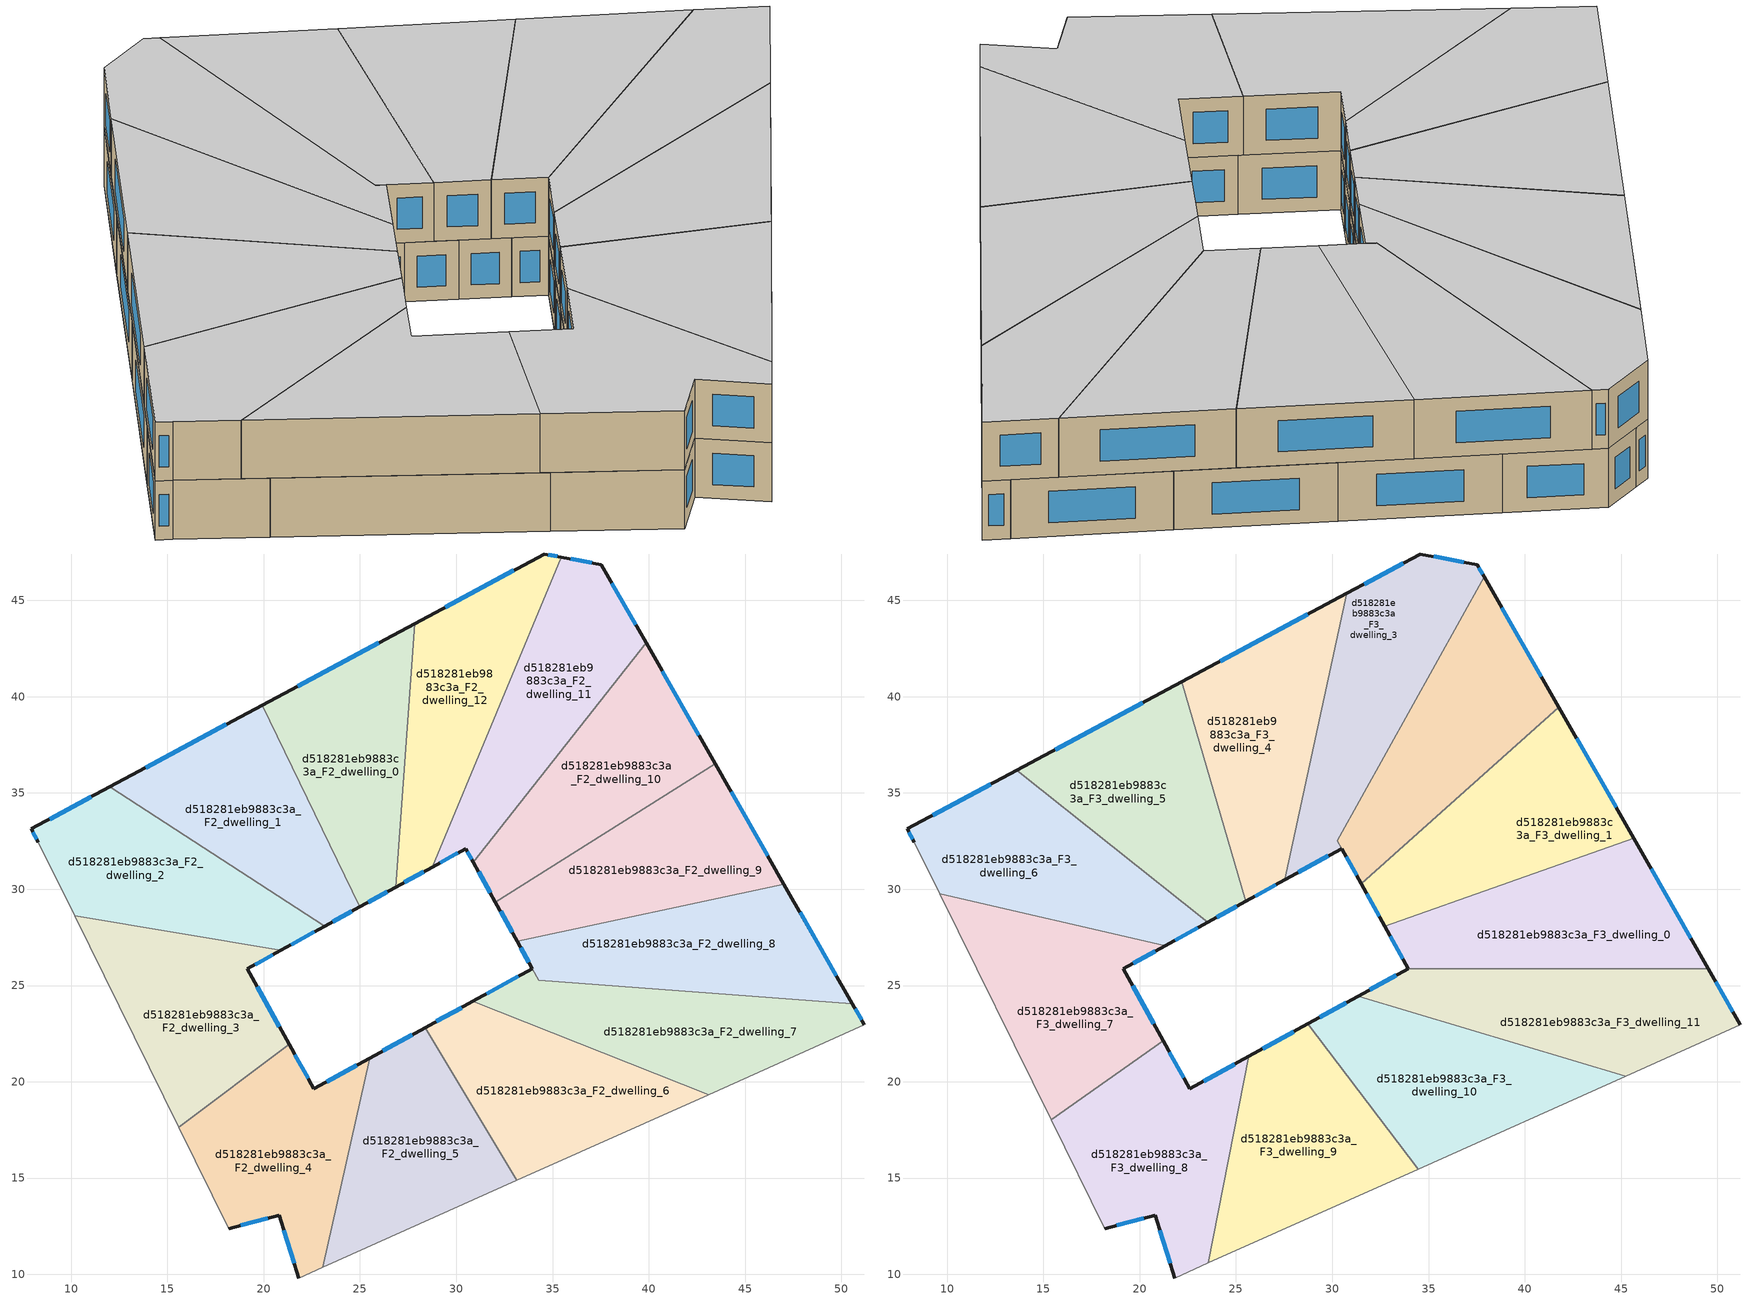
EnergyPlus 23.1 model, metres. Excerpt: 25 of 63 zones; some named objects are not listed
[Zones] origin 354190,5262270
d518281eb9883c3a_F2_dwelling_0
 floor to d518281eb9883c3a_F1_dwelling_0 (EU_floor_Construction): 27.83,43.8 26.85,30.11 24.99,29.08 19.92,39.56 z6
 wall outside (EU_wall_Construction): 24.99,29.08 26.85,30.11 / 27.83,43.8 19.92,39.56 z6:9
 wall to d518281eb9883c3a_F2_dwelling_1 (EU_wall_Construction): 19.92,39.56 24.99,29.08 z6:9
 wall to d518281eb9883c3a_F2_dwelling_12 (EU_wall_Construction): 26.85,30.11 27.83,43.8 z6:9
 window (EU_Window_Construction): 25.43,29.33 26.42,29.87 / 25.98,42.8 21.78,40.55 z6.7:8.3
d518281eb9883c3a_F2_dwelling_1
 floor to d518281eb9883c3a_F1_dwelling_1 (EU_floor_Construction): 19.92,39.56 24.99,29.08 23.16,28.08 12.02,35.32 z6
 wall outside (EU_wall_Construction): 23.16,28.08 24.99,29.08 / 19.92,39.56 12.02,35.32 z6:9
 wall to d518281eb9883c3a_F2_dwelling_2 (EU_wall_Construction): 12.02,35.32 23.16,28.08 z6:9
 window (EU_Window_Construction): 23.59,28.31 24.56,28.85 / 18.06,38.56 13.87,36.32 z6.7:8.3
d518281eb9883c3a_F2_dwelling_10
 floor to d518281eb9883c3a_F1_dwelling_10 (EU_floor_Construction): 39.86,42.79 43.44,36.53 32.03,29.33 30.89,31.39 z6
 wall outside (EU_wall_Construction): 30.89,31.39 32.03,29.33 / 43.44,36.53 39.86,42.79 z6:9
 wall to d518281eb9883c3a_F2_dwelling_11 (EU_wall_Construction): 39.86,42.79 30.89,31.39 z6:9
 wall to d518281eb9883c3a_F2_dwelling_9 (EU_wall_Construction): 32.03,29.33 43.44,36.53 z6:9
 window (EU_Window_Construction): 31.16,30.91 31.76,29.81 / 42.6,38 40.7,41.32 z6.7:8.3
d518281eb9883c3a_F2_dwelling_11
 floor to d518281eb9883c3a_F1_dwelling_11 (EU_floor_Construction): 37.53,46.86 39.86,42.79 30.89,31.39 30.49,32.11 28.75,31.16 35.46,47.25 z6
 wall outside (EU_wall_Construction): 28.75,31.16 30.49,32.11 30.89,31.39 / 39.86,42.79 37.53,46.86 35.46,47.25 z6:9
 wall to d518281eb9883c3a_F2_dwelling_12 (EU_wall_Construction): 35.46,47.25 28.75,31.16 z6:9
 window (EU_Window_Construction): 30.58,31.94 30.79,31.56 / 29.16,31.38 30.08,31.89 / 37.05,46.95 35.94,47.16 / 39.31,43.75 38.08,45.9 z6.7:8.3
d518281eb9883c3a_F2_dwelling_12
 floor to d518281eb9883c3a_F1_dwelling_12 (EU_floor_Construction): 35.46,47.25 28.75,31.16 26.85,30.11 27.83,43.8 34.58,47.41 z6
 wall outside (EU_wall_Construction): 26.85,30.11 28.75,31.16 / 35.46,47.25 34.58,47.41 27.83,43.8 z6:9
 window (EU_Window_Construction): 27.3,30.36 28.31,30.91 / 32.99,46.56 29.42,44.65 / 35.25,47.29 34.78,47.37 z6.7:8.3
d518281eb9883c3a_F2_dwelling_2
 floor to d518281eb9883c3a_F1_dwelling_2 (EU_floor_Construction): 23.16,28.08 20.89,26.82 10.17,28.62 8.29,32.44 7.92,33.13 12.02,35.32 z6
 wall outside (EU_wall_Construction): 12.02,35.32 7.92,33.13 8.29,32.44 / 20.89,26.82 23.16,28.08 z6:9
 wall to d518281eb9883c3a_F2_dwelling_3 (EU_wall_Construction): 10.17,28.62 20.89,26.82 z6:9
 wall adiabatic (EU_wall_Construction): 8.29,32.44 10.17,28.62 z6:9
 window (EU_Window_Construction): 11.05,34.81 8.88,33.65 / 21.42,27.12 22.63,27.78 / 8.01,32.97 8.2,32.6 z6.7:8.3
d518281eb9883c3a_F2_dwelling_3
 floor to d518281eb9883c3a_F1_dwelling_3 (EU_floor_Construction): 20.89,26.82 19.15,25.87 21.32,21.95 15.6,17.64 10.17,28.62 z6
 wall outside (EU_wall_Construction): 21.32,21.95 19.15,25.87 20.89,26.82 z6:9
 wall to d518281eb9883c3a_F2_dwelling_4 (EU_wall_Construction): 15.6,17.64 21.32,21.95 z6:9
 wall adiabatic (EU_wall_Construction): 10.17,28.62 15.6,17.64 z6:9
 window (EU_Window_Construction): 19.56,26.09 20.48,26.6 / 20.81,22.87 19.66,24.95 z6.7:8.3
d518281eb9883c3a_F2_dwelling_4
 floor to d518281eb9883c3a_F1_dwelling_4 (EU_floor_Construction): 25.51,21.23 23.08,10.37 21.82,9.81 20.81,13.06 18.2,12.38 15.6,17.64 21.32,21.95 22.6,19.63 z6
 wall outside (EU_wall_Construction): 18.2,12.38 20.81,13.06 21.82,9.81 / 25.51,21.23 22.6,19.63 21.32,21.95 z6:9
 wall adiabatic (EU_wall_Construction): 15.6,17.64 18.2,12.38 / 21.82,9.81 23.08,10.37 z6:9
 wall to d518281eb9883c3a_F2_dwelling_5 (EU_wall_Construction): 23.08,10.37 25.51,21.23 z6:9
 window (EU_Window_Construction): 18.81,12.54 20.2,12.9 / 22.3,20.18 21.62,21.4 / 24.83,20.86 23.29,20.01 / 21.05,12.3 21.59,10.57 z6.7:8.3
d518281eb9883c3a_F2_dwelling_5
 floor to d518281eb9883c3a_F1_dwelling_5 (EU_floor_Construction): 28.39,22.81 33.15,14.88 23.08,10.37 25.51,21.23 z6
 wall outside (EU_wall_Construction): 28.39,22.81 25.51,21.23 z6:9
 wall to d518281eb9883c3a_F2_dwelling_6 (EU_wall_Construction): 33.15,14.88 28.39,22.81 z6:9
 wall adiabatic (EU_wall_Construction): 23.08,10.37 33.15,14.88 z6:9
 window (EU_Window_Construction): 27.71,22.44 26.19,21.6 z6.7:8.3
d518281eb9883c3a_F2_dwelling_6
 floor to d518281eb9883c3a_F1_dwelling_6 (EU_floor_Construction): 43.11,19.34 33.15,14.88 28.39,22.81 30.85,24.17 z6
 wall outside (EU_wall_Construction): 30.85,24.17 28.39,22.81 z6:9
 wall to d518281eb9883c3a_F2_dwelling_7 (EU_wall_Construction): 43.11,19.34 30.85,24.17 z6:9
 wall adiabatic (EU_wall_Construction): 33.15,14.88 43.11,19.34 z6:9
 window (EU_Window_Construction): 30.28,23.85 28.97,23.13 z6.7:8.3
d518281eb9883c3a_F2_dwelling_7
 floor to d518281eb9883c3a_F1_dwelling_7 (EU_floor_Construction): 50.58,24.04 51.2,22.96 43.11,19.34 30.85,24.17 33.95,25.88 34.28,25.28 z6
 wall outside (EU_wall_Construction): 33.95,25.88 30.85,24.17 / 51.2,22.96 50.58,24.04 z6:9
 wall to d518281eb9883c3a_F2_dwelling_8 (EU_wall_Construction): 34.28,25.28 33.95,25.88 / 50.58,24.04 34.29,25.28 z6:9
 wall adiabatic (EU_wall_Construction): 43.11,19.34 51.2,22.96 z6:9
 window (EU_Window_Construction): 33.22,25.48 31.58,24.57 / 51.05,23.21 50.72,23.79 z6.7:8.3
d518281eb9883c3a_F2_dwelling_8
 floor to d518281eb9883c3a_F1_dwelling_8 (EU_floor_Construction): 47.02,30.26 50.58,24.04 34.28,25.28 33.16,27.29 z6
 wall outside (EU_wall_Construction): 33.16,27.29 33.95,25.88 / 50.58,24.04 47.02,30.26 z6:9
 wall to d518281eb9883c3a_F2_dwelling_9 (EU_wall_Construction): 47.02,30.26 33.16,27.29 z6:9
 window (EU_Window_Construction): 33.35,26.96 33.76,26.21 / 49.74,25.5 47.85,28.8 z6.7:8.3
d518281eb9883c3a_F2_dwelling_9
 floor to d518281eb9883c3a_F1_dwelling_9 (EU_floor_Construction): 43.44,36.53 47.02,30.26 33.16,27.29 32.03,29.33 z6
 wall outside (EU_wall_Construction): 32.03,29.33 33.16,27.29 / 47.02,30.26 43.44,36.53 z6:9
 window (EU_Window_Construction): 32.3,28.85 32.9,27.77 / 46.18,31.73 44.28,35.06 z6.7:8.3
d518281eb9883c3a_F3_dwelling_0
 floor outside (EU_floor_Construction): 32.81,27.93 33.95,25.87 33.94,25.87 z9
 floor to d518281eb9883c3a_F2_dwelling_8 (EU_floor_Construction): 47.02,30.26 49.53,25.87 33.95,25.87 33.16,27.29 z9
 floor to d518281eb9883c3a_F2_dwelling_9 (EU_floor_Construction): 45.65,32.65 47.02,30.26 33.16,27.29 32.81,27.93 32.73,28.07 z9
 wall outside (EU_wall_Construction): 32.73,28.07 33.95,25.88 / 49.53,25.87 45.65,32.65 z9:12
 wall to d518281eb9883c3a_F3_dwelling_1 (EU_wall_Construction): 45.65,32.65 32.73,28.07 z9:12
 wall to d518281eb9883c3a_F3_dwelling_11 (EU_wall_Construction): 33.94,25.87 49.53,25.87 z9:12
 window (EU_Window_Construction): 33.02,27.55 33.66,26.39 / 48.62,27.46 46.56,31.06 z9.7:11.3
 ceiling to d518281eb9883c3a_F4_dwelling_0 (EU_floor_Construction): 49.53,25.87 45.65,32.65 32.73,28.07 33.95,25.88 z12
d518281eb9883c3a_F3_dwelling_1
 floor to d518281eb9883c3a_F2_dwelling_9 (EU_floor_Construction): 43.44,36.53 45.65,32.65 32.73,28.07 32.03,29.33 z9
 floor to d518281eb9883c3a_F2_dwelling_10 (EU_floor_Construction): 41.77,39.44 43.44,36.53 32.03,29.33 31.5,30.29 z9
 wall outside (EU_wall_Construction): 31.5,30.29 32.73,28.07 / 45.65,32.65 41.77,39.44 z9:12
 wall to d518281eb9883c3a_F3_dwelling_2 (EU_wall_Construction): 41.77,39.44 31.5,30.29 z9:12
 window (EU_Window_Construction): 31.79,29.76 32.44,28.59 / 44.74,34.25 42.68,37.85 z9.7:11.3
 ceiling to d518281eb9883c3a_F4_dwelling_1 (EU_floor_Construction): 45.65,32.65 41.77,39.44 31.5,30.29 32.73,28.07 z12
d518281eb9883c3a_F3_dwelling_10
 floor to d518281eb9883c3a_F2_dwelling_6 (EU_floor_Construction): 43.11,19.34 34.47,15.47 28.73,23 30.86,24.17 z9
 floor to d518281eb9883c3a_F2_dwelling_7 (EU_floor_Construction): 45.24,20.29 43.11,19.34 30.86,24.17 31.34,24.44 z9
 wall outside (EU_wall_Construction): 31.34,24.44 28.73,23 z9:12
 wall to d518281eb9883c3a_F3_dwelling_11 (EU_wall_Construction): 45.24,20.29 31.34,24.44 z9:12
 wall adiabatic (EU_wall_Construction): 34.47,15.47 45.24,20.29 z9:12
 wall to d518281eb9883c3a_F3_dwelling_9 (EU_wall_Construction): 28.73,23 34.47,15.47 z9:12
 window (EU_Window_Construction): 30.73,24.1 29.34,23.34 z9.7:11.3
 ceiling to d518281eb9883c3a_F4_dwelling_10 (EU_floor_Construction): 45.24,20.29 31.34,24.44 28.73,23 34.47,15.47 z12
d518281eb9883c3a_F3_dwelling_11
 floor to d518281eb9883c3a_F2_dwelling_7 (EU_floor_Construction): 50.57,24.04 51.2,22.96 45.24,20.29 31.34,24.44 33.94,25.87 34.28,25.28 z9
 floor to d518281eb9883c3a_F2_dwelling_8 (EU_floor_Construction): 49.53,25.87 50.57,24.04 34.28,25.28 33.95,25.87 z9
 wall outside (EU_wall_Construction): 33.94,25.87 31.34,24.44 / 51.2,22.96 49.53,25.87 z9:12
 wall adiabatic (EU_wall_Construction): 45.24,20.29 51.2,22.96 z9:12
 window (EU_Window_Construction): 33.33,25.54 31.95,24.78 / 50.8,23.64 49.92,25.19 z9.7:11.3
 ceiling to d518281eb9883c3a_F4_dwelling_11 (EU_floor_Construction): 51.2,22.96 49.53,25.87 33.94,25.87 31.34,24.44 45.24,20.29 z12
d518281eb9883c3a_F3_dwelling_2
 floor to d518281eb9883c3a_F2_dwelling_10 (EU_floor_Construction): 39.86,42.79 41.77,39.44 31.5,30.29 30.89,31.39 z9
 floor to d518281eb9883c3a_F2_dwelling_11 (EU_floor_Construction): 37.9,46.22 39.86,42.79 30.89,31.39 30.49,32.11 30.26,32.52 z9
 wall outside (EU_wall_Construction): 41.77,39.44 37.9,46.22 / 30.49,32.11 31.5,30.29 z9:12
 wall to d518281eb9883c3a_F3_dwelling_3 (EU_wall_Construction): 37.9,46.22 30.26,32.52 30.49,32.11 z9:12
 window (EU_Window_Construction): 40.86,41.03 38.81,44.63 / 30.73,31.68 31.26,30.71 z9.7:11.3
 ceiling to d518281eb9883c3a_F4_dwelling_2 (EU_floor_Construction): 41.77,39.44 37.9,46.22 30.26,32.52 31.5,30.29 z12
d518281eb9883c3a_F3_dwelling_3
 floor to d518281eb9883c3a_F2_dwelling_11 (EU_floor_Construction): 37.53,46.86 37.9,46.22 30.26,32.52 30.49,32.11 28.75,31.16 35.46,47.25 z9
 floor to d518281eb9883c3a_F2_dwelling_12 (EU_floor_Construction): 35.46,47.25 28.75,31.16 27.54,30.49 30.75,45.36 34.58,47.41 z9
 wall outside (EU_wall_Construction): 37.9,46.22 37.53,46.86 34.58,47.41 30.75,45.36 / 27.54,30.49 30.49,32.11 z9:12
 wall to d518281eb9883c3a_F3_dwelling_4 (EU_wall_Construction): 30.75,45.36 27.54,30.49 z9:12
 window (EU_Window_Construction): 33.68,46.93 31.65,45.84 / 36.84,46.99 35.27,47.28 / 37.81,46.37 37.62,46.71 / 28.24,30.87 29.8,31.73 z9.7:11.3
 ceiling to d518281eb9883c3a_F4_dwelling_3 (EU_floor_Construction): 30.49,32.11 30.26,32.52 37.9,46.22 37.53,46.86 34.58,47.41 30.75,45.36 27.54,30.49 z12
d518281eb9883c3a_F3_dwelling_4
 floor to d518281eb9883c3a_F2_dwelling_0 (EU_floor_Construction): 27.83,43.8 26.85,30.11 25.52,29.38 22.18,40.77 z9
 floor to d518281eb9883c3a_F2_dwelling_12 (EU_floor_Construction): 30.75,45.36 27.54,30.49 26.85,30.11 27.83,43.8 z9
 wall outside (EU_wall_Construction): 25.52,29.38 27.54,30.49 / 30.75,45.36 22.18,40.77 z9:12
 wall to d518281eb9883c3a_F3_dwelling_5 (EU_wall_Construction): 22.18,40.77 25.52,29.38 z9:12
 window (EU_Window_Construction): 26,29.64 27.07,30.23 / 28.74,44.28 24.19,41.85 z9.7:11.3
 ceiling to d518281eb9883c3a_F4_dwelling_4 (EU_floor_Construction): 27.54,30.49 30.75,45.36 22.18,40.77 25.52,29.38 z12
d518281eb9883c3a_F3_dwelling_5
 floor to d518281eb9883c3a_F2_dwelling_1 (EU_floor_Construction): 19.92,39.56 24.99,29.09 23.53,28.28 13.61,36.18 z9
 floor to d518281eb9883c3a_F2_dwelling_0 (EU_floor_Construction): 22.18,40.77 25.52,29.38 24.99,29.09 19.92,39.56 z9
 wall outside (EU_wall_Construction): 23.53,28.28 25.52,29.38 / 22.18,40.77 13.61,36.18 z9:12
 wall to d518281eb9883c3a_F3_dwelling_6 (EU_wall_Construction): 13.61,36.18 23.53,28.28 z9:12
 window (EU_Window_Construction): 24,28.54 25.05,29.12 / 20.16,39.69 15.62,37.26 z9.7:11.3
 ceiling to d518281eb9883c3a_F4_dwelling_5 (EU_floor_Construction): 25.52,29.38 22.18,40.77 13.61,36.18 23.53,28.28 z12
d518281eb9883c3a_F3_dwelling_6
 floor to d518281eb9883c3a_F2_dwelling_2 (EU_floor_Construction): 23.16,28.08 21.33,27.07 9.61,29.76 8.29,32.44 7.92,33.13 12.02,35.32 z9
 floor to d518281eb9883c3a_F2_dwelling_1 (EU_floor_Construction): 23.53,28.28 23.16,28.08 12.02,35.32 13.61,36.18 z9
 wall outside (EU_wall_Construction): 13.61,36.18 7.92,33.13 8.29,32.44 / 21.33,27.07 23.53,28.28 z9:12
 wall adiabatic (EU_wall_Construction): 8.29,32.44 9.61,29.76 z9:12
 wall to d518281eb9883c3a_F3_dwelling_7 (EU_wall_Construction): 9.61,29.76 21.33,27.07 z9:12
 window (EU_Window_Construction): 12.27,35.46 9.26,33.85 / 21.85,27.35 23.01,27.99 / 8.01,32.97 8.2,32.6 z9.7:11.3
 ceiling to d518281eb9883c3a_F4_dwelling_6 (EU_floor_Construction): 23.53,28.28 13.61,36.18 7.92,33.13 8.29,32.44 9.61,29.76 21.33,27.07 z12
d518281eb9883c3a_F3_dwelling_7
 floor to d518281eb9883c3a_F2_dwelling_3 (EU_floor_Construction): 20.88,26.82 19.15,25.87 21.22,22.12 15.4,18.03 10.17,28.62 z9
 floor to d518281eb9883c3a_F2_dwelling_2 (EU_floor_Construction): 21.33,27.07 20.88,26.82 10.17,28.62 9.61,29.76 z9
 wall outside (EU_wall_Construction): 21.22,22.12 19.15,25.87 21.33,27.07 z9:12
 wall to d518281eb9883c3a_F3_dwelling_8 (EU_wall_Construction): 15.4,18.03 21.22,22.12 z9:12
 wall adiabatic (EU_wall_Construction): 9.61,29.76 15.4,18.03 z9:12
 window (EU_Window_Construction): 19.66,26.15 20.82,26.79 / 20.74,23 19.64,24.99 z9.7:11.3
 ceiling to d518281eb9883c3a_F4_dwelling_7 (EU_floor_Construction): 21.22,22.12 19.15,25.87 21.33,27.07 9.61,29.76 15.4,18.03 z12
d518281eb9883c3a_F3_dwelling_8
 floor to d518281eb9883c3a_F2_dwelling_4 (EU_floor_Construction): 25.51,21.23 23.08,10.37 21.82,9.81 20.81,13.06 18.2,12.38 15.6,17.64 21.32,21.94 22.6,19.63 z9
 floor to d518281eb9883c3a_F2_dwelling_3 (EU_floor_Construction): 21.22,22.12 21.32,21.94 15.6,17.64 15.4,18.03 z9
 floor to d518281eb9883c3a_F2_dwelling_5 (EU_floor_Construction): 25.66,21.31 23.57,10.59 23.08,10.37 25.51,21.23 z9
 wall outside (EU_wall_Construction): 18.2,12.38 20.81,13.06 21.82,9.81 / 25.66,21.31 22.6,19.63 21.22,22.12 z9:12
 wall adiabatic (EU_wall_Construction): 15.4,18.03 18.2,12.38 / 21.82,9.81 23.57,10.59 z9:12
 wall to d518281eb9883c3a_F3_dwelling_9 (EU_wall_Construction): 23.57,10.59 25.66,21.31 z9:12
 window (EU_Window_Construction): 18.81,12.54 20.2,12.9 / 22.28,20.22 21.55,21.54 / 24.94,20.92 23.32,20.03 / 21.05,12.3 21.59,10.57 z9.7:11.3
 ceiling to d518281eb9883c3a_F4_dwelling_8 (EU_floor_Construction): 23.57,10.59 25.66,21.31 22.6,19.63 21.22,22.12 15.4,18.03 18.2,12.38 20.81,13.06 21.82,9.81 z12
d518281eb9883c3a_F3_dwelling_9
 floor to d518281eb9883c3a_F2_dwelling_5 (EU_floor_Construction): 28.39,22.81 33.15,14.88 23.57,10.59 25.66,21.31 z9
 floor to d518281eb9883c3a_F2_dwelling_6 (EU_floor_Construction): 28.73,23 34.47,15.47 33.15,14.88 28.39,22.81 z9
 wall outside (EU_wall_Construction): 28.73,23 25.66,21.31 z9:12
 wall adiabatic (EU_wall_Construction): 23.57,10.59 34.47,15.47 z9:12
 window (EU_Window_Construction): 28.01,22.61 26.38,21.71 z9.7:11.3
 ceiling to d518281eb9883c3a_F4_dwelling_9 (EU_floor_Construction): 34.47,15.47 28.73,23 25.66,21.31 23.57,10.59 z12
[Building]
EU S2 Campaign: North Axis=0; Terrain=City; Solar Distribution=FullExterior
[Site:Location]
Budapest.Ferenc.Liszt.Intl.AP: Latitude=47.437; Longitude=19.256; Time Zone=1; Elevation=185
[SizingPeriod:WeatherFileDays]
AnnualSizingPeriod: Begin Month=1; Begin Day of Month=1; End Month=12; End Day of Month=31; Day of Week for Start Day=Monday; Use Weather File Daylight Saving Period=No; Use Weather File Rain and Snow Indicators=No
[MATERIAL]
EU_InternalMass_Material: Roughness=MediumRough; Thickness=0.1; Conductivity=1; Density=1800; Specific Heat=900; Thermal Absorptance=0.9; Solar Absorptance=0.7; Visible Absorptance=0.7
[MATERIAL:NOMASS] Roughness=MediumRough; Thermal Absorptance=0.9; Solar Absorptance=0.7; Visible Absorptance=0.7
Name | Thermal Resistance
EU_wall_NoMass | 0.832559
EU_floor_NoMass | 0.872794
[WINDOWMATERIAL:SIMPLEGLAZINGSYSTEM]
EU_Window_SimpleGlazing: UFactor=2.79869; Solar Heat Gain Coefficient=0.75; Visible Transmittance=0.75
[CONSTRUCTION]
EU_wall_Construction: EU_wall_NoMass
EU_floor_Construction: EU_floor_NoMass
EU_Window_Construction: EU_Window_SimpleGlazing
EU_InternalMass_Construction: EU_InternalMass_Material
[ZONE] Type=1; Multiplier=1; Ceiling Height=autocalculate; Floor Area=autocalculate; Part of Total Floor Area=Yes
Name | Volume
d518281eb9883c3a_F2_dwelling_0 | 193.217
d518281eb9883c3a_F3_dwelling_0 | 209.354
d518281eb9883c3a_F2_dwelling_1 | 193.21
d518281eb9883c3a_F3_dwelling_1 | 209.305
d518281eb9883c3a_F2_dwelling_10 | 193.197
d518281eb9883c3a_F3_dwelling_10 | 209.313
d518281eb9883c3a_F2_dwelling_11 | 193.208
d518281eb9883c3a_F3_dwelling_11 | 209.3
d518281eb9883c3a_F2_dwelling_12 | 193.215
d518281eb9883c3a_F2_dwelling_2; d518281eb9883c3a_F2_dwelling_6 | 193.233
d518281eb9883c3a_F3_dwelling_2 | 208.796
d518281eb9883c3a_F2_dwelling_3 | 193.19
d518281eb9883c3a_F3_dwelling_3 | 209.819
d518281eb9883c3a_F2_dwelling_4 | 193.214
d518281eb9883c3a_F3_dwelling_4 | 209.318
d518281eb9883c3a_F2_dwelling_5 | 193.209
d518281eb9883c3a_F3_dwelling_5 | 209.312
d518281eb9883c3a_F3_dwelling_6 | 209.297
d518281eb9883c3a_F2_dwelling_7 | 194.257
d518281eb9883c3a_F3_dwelling_7 | 209.288
d518281eb9883c3a_F2_dwelling_8 | 192.153
d518281eb9883c3a_F3_dwelling_8 | 209.321
d518281eb9883c3a_F2_dwelling_9 | 193.229
d518281eb9883c3a_F3_dwelling_9 | 209.319
[INTERNALMASS] Construction=EU_InternalMass_Construction
Name | Zone or ZoneList | Surface Area
d518281eb9883c3a_F2_dwelling_0_EU_InternalMass | d518281eb9883c3a_F2_dwelling_0 | 64.4055
d518281eb9883c3a_F2_dwelling_1_EU_InternalMass | d518281eb9883c3a_F2_dwelling_1 | 64.4034
d518281eb9883c3a_F2_dwelling_2_EU_InternalMass | d518281eb9883c3a_F2_dwelling_2 | 64.4112
d518281eb9883c3a_F2_dwelling_3_EU_InternalMass | d518281eb9883c3a_F2_dwelling_3 | 64.3967
d518281eb9883c3a_F2_dwelling_4_EU_InternalMass | d518281eb9883c3a_F2_dwelling_4 | 64.4049
d518281eb9883c3a_F2_dwelling_5_EU_InternalMass | d518281eb9883c3a_F2_dwelling_5 | 64.403
d518281eb9883c3a_F2_dwelling_6_EU_InternalMass | d518281eb9883c3a_F2_dwelling_6 | 64.4109
d518281eb9883c3a_F2_dwelling_7_EU_InternalMass | d518281eb9883c3a_F2_dwelling_7 | 64.7525
d518281eb9883c3a_F2_dwelling_8_EU_InternalMass | d518281eb9883c3a_F2_dwelling_8 | 64.0566
d518281eb9883c3a_F2_dwelling_9_EU_InternalMass | d518281eb9883c3a_F2_dwelling_9 | 64.4097
d518281eb9883c3a_F2_dwelling_10_EU_InternalMass | d518281eb9883c3a_F2_dwelling_10 | 64.3989
d518281eb9883c3a_F2_dwelling_11_EU_InternalMass | d518281eb9883c3a_F2_dwelling_11 | 64.4024
d518281eb9883c3a_F2_dwelling_12_EU_InternalMass | d518281eb9883c3a_F2_dwelling_12 | 64.4051
d518281eb9883c3a_F3_dwelling_0_EU_InternalMass | d518281eb9883c3a_F3_dwelling_0 | 69.7733
d518281eb9883c3a_F3_dwelling_1_EU_InternalMass | d518281eb9883c3a_F3_dwelling_1 | 69.7683
d518281eb9883c3a_F3_dwelling_2_EU_InternalMass | d518281eb9883c3a_F3_dwelling_2 | 69.5927
d518281eb9883c3a_F3_dwelling_3_EU_InternalMass | d518281eb9883c3a_F3_dwelling_3 | 69.94
d518281eb9883c3a_F3_dwelling_4_EU_InternalMass | d518281eb9883c3a_F3_dwelling_4 | 69.7728
d518281eb9883c3a_F3_dwelling_5_EU_InternalMass | d518281eb9883c3a_F3_dwelling_5 | 69.771
d518281eb9883c3a_F3_dwelling_6_EU_InternalMass | d518281eb9883c3a_F3_dwelling_6 | 69.7656
d518281eb9883c3a_F3_dwelling_7_EU_InternalMass | d518281eb9883c3a_F3_dwelling_7 | 69.7629
d518281eb9883c3a_F3_dwelling_8_EU_InternalMass | d518281eb9883c3a_F3_dwelling_8 | 69.7736
d518281eb9883c3a_F3_dwelling_9_EU_InternalMass | d518281eb9883c3a_F3_dwelling_9 | 69.7729
d518281eb9883c3a_F3_dwelling_10_EU_InternalMass | d518281eb9883c3a_F3_dwelling_10 | 69.7713
d518281eb9883c3a_F3_dwelling_11_EU_InternalMass | d518281eb9883c3a_F3_dwelling_11 | 69.7667
[OTHEREQUIPMENT] Fuel Type=Electricity; Design Level Calculation Method=Watts/Area; Power per Zone Floor Area=1; Fraction Latent=0; Fraction Radiant=0; Fraction Lost=0; Carbon Dioxide Generation Rate=0; EndUse Subcategory=EU_Step8_InternalGains
Name | Zone or ZoneList or Space or SpaceList | Schedule
EU_Step8_InternalGain_d518281eb9883c3a_F2_dwelling_0_f000 | d518281eb9883c3a_F2_dwelling_0 | EU_Step8_GainSchedule_d518281eb9883c3a_F2_dwelling_0_f000
EU_Step8_InternalGain_d518281eb9883c3a_F2_dwelling_1_f000 | d518281eb9883c3a_F2_dwelling_1 | EU_Step8_GainSchedule_d518281eb9883c3a_F2_dwelling_1_f000
EU_Step8_InternalGain_d518281eb9883c3a_F2_dwelling_2_f000 | d518281eb9883c3a_F2_dwelling_2 | EU_Step8_GainSchedule_d518281eb9883c3a_F2_dwelling_2_f000
EU_Step8_InternalGain_d518281eb9883c3a_F2_dwelling_3_f000 | d518281eb9883c3a_F2_dwelling_3 | EU_Step8_GainSchedule_d518281eb9883c3a_F2_dwelling_3_f000
EU_Step8_InternalGain_d518281eb9883c3a_F2_dwelling_4_f000 | d518281eb9883c3a_F2_dwelling_4 | EU_Step8_GainSchedule_d518281eb9883c3a_F2_dwelling_4_f000
EU_Step8_InternalGain_d518281eb9883c3a_F2_dwelling_5_f000 | d518281eb9883c3a_F2_dwelling_5 | EU_Step8_GainSchedule_d518281eb9883c3a_F2_dwelling_5_f000
EU_Step8_InternalGain_d518281eb9883c3a_F2_dwelling_6_f000 | d518281eb9883c3a_F2_dwelling_6 | EU_Step8_GainSchedule_d518281eb9883c3a_F2_dwelling_6_f000
EU_Step8_InternalGain_d518281eb9883c3a_F2_dwelling_7_f000 | d518281eb9883c3a_F2_dwelling_7 | EU_Step8_GainSchedule_d518281eb9883c3a_F2_dwelling_7_f000
EU_Step8_InternalGain_d518281eb9883c3a_F2_dwelling_8_f000 | d518281eb9883c3a_F2_dwelling_8 | EU_Step8_GainSchedule_d518281eb9883c3a_F2_dwelling_8_f000
EU_Step8_InternalGain_d518281eb9883c3a_F2_dwelling_9_f000 | d518281eb9883c3a_F2_dwelling_9 | EU_Step8_GainSchedule_d518281eb9883c3a_F2_dwelling_9_f000
EU_Step8_InternalGain_d518281eb9883c3a_F2_dwelling_10_f000 | d518281eb9883c3a_F2_dwelling_10 | EU_Step8_GainSchedule_d518281eb9883c3a_F2_dwelling_10_f000
EU_Step8_InternalGain_d518281eb9883c3a_F2_dwelling_11_f000 | d518281eb9883c3a_F2_dwelling_11 | EU_Step8_GainSchedule_d518281eb9883c3a_F2_dwelling_11_f000
EU_Step8_InternalGain_d518281eb9883c3a_F2_dwelling_12_f000 | d518281eb9883c3a_F2_dwelling_12 | EU_Step8_GainSchedule_d518281eb9883c3a_F2_dwelling_12_f000
EU_Step8_InternalGain_d518281eb9883c3a_F3_dwelling_0_f000 | d518281eb9883c3a_F3_dwelling_0 | EU_Step8_GainSchedule_d518281eb9883c3a_F3_dwelling_0_f000
EU_Step8_InternalGain_d518281eb9883c3a_F3_dwelling_1_f000 | d518281eb9883c3a_F3_dwelling_1 | EU_Step8_GainSchedule_d518281eb9883c3a_F3_dwelling_1_f000
EU_Step8_InternalGain_d518281eb9883c3a_F3_dwelling_2_f000 | d518281eb9883c3a_F3_dwelling_2 | EU_Step8_GainSchedule_d518281eb9883c3a_F3_dwelling_2_f000
EU_Step8_InternalGain_d518281eb9883c3a_F3_dwelling_3_f000 | d518281eb9883c3a_F3_dwelling_3 | EU_Step8_GainSchedule_d518281eb9883c3a_F3_dwelling_3_f000
EU_Step8_InternalGain_d518281eb9883c3a_F3_dwelling_4_f000 | d518281eb9883c3a_F3_dwelling_4 | EU_Step8_GainSchedule_d518281eb9883c3a_F3_dwelling_4_f000
EU_Step8_InternalGain_d518281eb9883c3a_F3_dwelling_5_f000 | d518281eb9883c3a_F3_dwelling_5 | EU_Step8_GainSchedule_d518281eb9883c3a_F3_dwelling_5_f000
EU_Step8_InternalGain_d518281eb9883c3a_F3_dwelling_6_f000 | d518281eb9883c3a_F3_dwelling_6 | EU_Step8_GainSchedule_d518281eb9883c3a_F3_dwelling_6_f000
EU_Step8_InternalGain_d518281eb9883c3a_F3_dwelling_7_f000 | d518281eb9883c3a_F3_dwelling_7 | EU_Step8_GainSchedule_d518281eb9883c3a_F3_dwelling_7_f000
EU_Step8_InternalGain_d518281eb9883c3a_F3_dwelling_8_f000 | d518281eb9883c3a_F3_dwelling_8 | EU_Step8_GainSchedule_d518281eb9883c3a_F3_dwelling_8_f000
EU_Step8_InternalGain_d518281eb9883c3a_F3_dwelling_9_f000 | d518281eb9883c3a_F3_dwelling_9 | EU_Step8_GainSchedule_d518281eb9883c3a_F3_dwelling_9_f000
EU_Step8_InternalGain_d518281eb9883c3a_F3_dwelling_10_f000 | d518281eb9883c3a_F3_dwelling_10 | EU_Step8_GainSchedule_d518281eb9883c3a_F3_dwelling_10_f000
EU_Step8_InternalGain_d518281eb9883c3a_F3_dwelling_11_f000 | d518281eb9883c3a_F3_dwelling_11 | EU_Step8_GainSchedule_d518281eb9883c3a_F3_dwelling_11_f000
[ZONEVENTILATION:DESIGNFLOWRATE] Schedule=EU_AlwaysOn; Design Flow Rate Calculation Method=AirChanges/Hour; Air Changes per Hour=0.475469; Ventilation Type=Natural; Fan Pressure Rise=0; Fan Total Efficiency=1; Constant Term Coefficient=1; Temperature Term Coefficient=0; Velocity Term Coefficient=0; Velocity Squared Term Coefficient=0; Minimum Indoor Temperature=-100; Maximum Indoor Temperature=100; Delta Temperature=-100; Minimum Outdoor Temperature=-100; Maximum Outdoor Temperature=100; Maximum Wind Speed=40
Name | Zone or ZoneList or Space or SpaceList
EU_ConstantAir_d518281eb9883c3a_F2_dwelling_0 | d518281eb9883c3a_F2_dwelling_0
EU_ConstantAir_d518281eb9883c3a_F2_dwelling_1 | d518281eb9883c3a_F2_dwelling_1
EU_ConstantAir_d518281eb9883c3a_F2_dwelling_2 | d518281eb9883c3a_F2_dwelling_2
EU_ConstantAir_d518281eb9883c3a_F2_dwelling_3 | d518281eb9883c3a_F2_dwelling_3
EU_ConstantAir_d518281eb9883c3a_F2_dwelling_4 | d518281eb9883c3a_F2_dwelling_4
EU_ConstantAir_d518281eb9883c3a_F2_dwelling_5 | d518281eb9883c3a_F2_dwelling_5
EU_ConstantAir_d518281eb9883c3a_F2_dwelling_6 | d518281eb9883c3a_F2_dwelling_6
EU_ConstantAir_d518281eb9883c3a_F2_dwelling_7 | d518281eb9883c3a_F2_dwelling_7
EU_ConstantAir_d518281eb9883c3a_F2_dwelling_8 | d518281eb9883c3a_F2_dwelling_8
EU_ConstantAir_d518281eb9883c3a_F2_dwelling_9 | d518281eb9883c3a_F2_dwelling_9
EU_ConstantAir_d518281eb9883c3a_F2_dwelling_10 | d518281eb9883c3a_F2_dwelling_10
EU_ConstantAir_d518281eb9883c3a_F2_dwelling_11 | d518281eb9883c3a_F2_dwelling_11
EU_ConstantAir_d518281eb9883c3a_F2_dwelling_12 | d518281eb9883c3a_F2_dwelling_12
EU_ConstantAir_d518281eb9883c3a_F3_dwelling_0 | d518281eb9883c3a_F3_dwelling_0
EU_ConstantAir_d518281eb9883c3a_F3_dwelling_1 | d518281eb9883c3a_F3_dwelling_1
EU_ConstantAir_d518281eb9883c3a_F3_dwelling_2 | d518281eb9883c3a_F3_dwelling_2
EU_ConstantAir_d518281eb9883c3a_F3_dwelling_3 | d518281eb9883c3a_F3_dwelling_3
EU_ConstantAir_d518281eb9883c3a_F3_dwelling_4 | d518281eb9883c3a_F3_dwelling_4
EU_ConstantAir_d518281eb9883c3a_F3_dwelling_5 | d518281eb9883c3a_F3_dwelling_5
EU_ConstantAir_d518281eb9883c3a_F3_dwelling_6 | d518281eb9883c3a_F3_dwelling_6
EU_ConstantAir_d518281eb9883c3a_F3_dwelling_7 | d518281eb9883c3a_F3_dwelling_7
EU_ConstantAir_d518281eb9883c3a_F3_dwelling_8 | d518281eb9883c3a_F3_dwelling_8
EU_ConstantAir_d518281eb9883c3a_F3_dwelling_9 | d518281eb9883c3a_F3_dwelling_9
EU_ConstantAir_d518281eb9883c3a_F3_dwelling_10 | d518281eb9883c3a_F3_dwelling_10
EU_ConstantAir_d518281eb9883c3a_F3_dwelling_11 | d518281eb9883c3a_F3_dwelling_11
[HVACTEMPLATE:ZONE:IDEALLOADSAIRSYSTEM] System Availability Schedule=EU_AlwaysOn; Maximum Heating Supply Air Temperature=50; Minimum Cooling Supply Air Temperature=13; Maximum Heating Supply Air Humidity Ratio=0.0156; Minimum Cooling Supply Air Humidity Ratio=0.0077; Heating Limit=NoLimit; Cooling Limit=NoLimit; Heating Availability Schedule=EU_AlwaysOn; Cooling Availability Schedule=EU_CoolingOff; Dehumidification Control Type=ConstantSensibleHeatRatio; Cooling Sensible Heat Ratio=0.7; Dehumidification Setpoint=60; Humidification Control Type=None; Humidification Setpoint=30; Outdoor Air Method=None; Outdoor Air Flow Rate per Person=0.00944; Outdoor Air Flow Rate per Zone Floor Area=0; Outdoor Air Flow Rate per Zone=0; Demand Controlled Ventilation Type=None; Outdoor Air Economizer Type=NoEconomizer; Heat Recovery Type=None; Sensible Heat Recovery Effectiveness=0.7; Latent Heat Recovery Effectiveness=0.65
Name | Template Thermostat
d518281eb9883c3a_F2_dwelling_0 | EU_HeatOnly_d518281eb9883c3a_F2_dwelling_0
d518281eb9883c3a_F2_dwelling_1 | EU_HeatOnly_d518281eb9883c3a_F2_dwelling_1
d518281eb9883c3a_F2_dwelling_2 | EU_HeatOnly_d518281eb9883c3a_F2_dwelling_2
d518281eb9883c3a_F2_dwelling_3 | EU_HeatOnly_d518281eb9883c3a_F2_dwelling_3
d518281eb9883c3a_F2_dwelling_4 | EU_HeatOnly_d518281eb9883c3a_F2_dwelling_4
d518281eb9883c3a_F2_dwelling_5 | EU_HeatOnly_d518281eb9883c3a_F2_dwelling_5
d518281eb9883c3a_F2_dwelling_6 | EU_HeatOnly_d518281eb9883c3a_F2_dwelling_6
d518281eb9883c3a_F2_dwelling_7 | EU_HeatOnly_d518281eb9883c3a_F2_dwelling_7
d518281eb9883c3a_F2_dwelling_8 | EU_HeatOnly_d518281eb9883c3a_F2_dwelling_8
d518281eb9883c3a_F2_dwelling_9 | EU_HeatOnly_d518281eb9883c3a_F2_dwelling_9
d518281eb9883c3a_F2_dwelling_10 | EU_HeatOnly_d518281eb9883c3a_F2_dwelling_10
d518281eb9883c3a_F2_dwelling_11 | EU_HeatOnly_d518281eb9883c3a_F2_dwelling_11
d518281eb9883c3a_F2_dwelling_12 | EU_HeatOnly_d518281eb9883c3a_F2_dwelling_12
d518281eb9883c3a_F3_dwelling_0 | EU_HeatOnly_d518281eb9883c3a_F3_dwelling_0
d518281eb9883c3a_F3_dwelling_1 | EU_HeatOnly_d518281eb9883c3a_F3_dwelling_1
d518281eb9883c3a_F3_dwelling_2 | EU_HeatOnly_d518281eb9883c3a_F3_dwelling_2
d518281eb9883c3a_F3_dwelling_3 | EU_HeatOnly_d518281eb9883c3a_F3_dwelling_3
d518281eb9883c3a_F3_dwelling_4 | EU_HeatOnly_d518281eb9883c3a_F3_dwelling_4
d518281eb9883c3a_F3_dwelling_5 | EU_HeatOnly_d518281eb9883c3a_F3_dwelling_5
d518281eb9883c3a_F3_dwelling_6 | EU_HeatOnly_d518281eb9883c3a_F3_dwelling_6
d518281eb9883c3a_F3_dwelling_7 | EU_HeatOnly_d518281eb9883c3a_F3_dwelling_7
d518281eb9883c3a_F3_dwelling_8 | EU_HeatOnly_d518281eb9883c3a_F3_dwelling_8
d518281eb9883c3a_F3_dwelling_9 | EU_HeatOnly_d518281eb9883c3a_F3_dwelling_9
d518281eb9883c3a_F3_dwelling_10 | EU_HeatOnly_d518281eb9883c3a_F3_dwelling_10
d518281eb9883c3a_F3_dwelling_11 | EU_HeatOnly_d518281eb9883c3a_F3_dwelling_11
[SIZING:ZONE] Zone Cooling Design Supply Air Temperature Input Method=SupplyAirTemperature; Zone Cooling Design Supply Air Temperature=13; Zone Heating Design Supply Air Temperature Input Method=SupplyAirTemperature; Zone Heating Design Supply Air Temperature=50; Zone Cooling Design Supply Air Humidity Ratio=0.008; Zone Heating Design Supply Air Humidity Ratio=0.008; Cooling Design Air Flow Method=DesignDay; Cooling Design Air Flow Rate=0; Cooling Minimum Air Flow per Zone Floor Area=0.000762; Cooling Minimum Air Flow=0; Cooling Minimum Air Flow Fraction=0.2; Heating Design Air Flow Method=DesignDay; Heating Design Air Flow Rate=0; Heating Maximum Air Flow per Zone Floor Area=0.002032; Heating Maximum Air Flow=0.141576; Heating Maximum Air Flow Fraction=0.3; Account for Dedicated Outdoor Air System=No; Dedicated Outdoor Air System Control Strategy=NeutralSupplyAir; Dedicated Outdoor Air Low Setpoint Temperature for Design=autosize; Dedicated Outdoor Air High Setpoint Temperature for Design=autosize; Zone Load Sizing Method=Sensible Load Only No Latent Load; Zone Latent Cooling Design Supply Air Humidity Ratio Input Method=HumidityRatioDifference; Zone Cooling Design Supply Air Humidity Ratio Difference=0.005; Zone Latent Heating Design Supply Air Humidity Ratio Input Method=HumidityRatioDifference; Zone Humidification Design Supply Air Humidity Ratio Difference=0.005
d518281eb9883c3a_F2_dwelling_0; d518281eb9883c3a_F2_dwelling_1; d518281eb9883c3a_F2_dwelling_2; d518281eb9883c3a_F2_dwelling_3; d518281eb9883c3a_F2_dwelling_4; d518281eb9883c3a_F2_dwelling_5; d518281eb9883c3a_F2_dwelling_6; d518281eb9883c3a_F2_dwelling_7; d518281eb9883c3a_F2_dwelling_8; d518281eb9883c3a_F2_dwelling_9; d518281eb9883c3a_F2_dwelling_10; d518281eb9883c3a_F2_dwelling_11; d518281eb9883c3a_F2_dwelling_12; d518281eb9883c3a_F3_dwelling_0; d518281eb9883c3a_F3_dwelling_1; d518281eb9883c3a_F3_dwelling_2; d518281eb9883c3a_F3_dwelling_3; d518281eb9883c3a_F3_dwelling_4; d518281eb9883c3a_F3_dwelling_5; d518281eb9883c3a_F3_dwelling_6; d518281eb9883c3a_F3_dwelling_7; d518281eb9883c3a_F3_dwelling_8; d518281eb9883c3a_F3_dwelling_9; d518281eb9883c3a_F3_dwelling_10; d518281eb9883c3a_F3_dwelling_11
[SCHEDULE:CONSTANT]
Name | Hourly Value
EU_AlwaysOn | 1
EU_CoolingOff | 0
[SCHEDULE:FILE] Column Number=1; Rows to Skip at Top=0; Number of Hours of Data=8760; Column Separator=Comma; Interpolate to Timestep=No; Minutes per Item=60; Adjust Schedule for Daylight Savings=Yes
Name | File
EU_Step8_GainSchedule_d518281eb9883c3a_F2_dwelling_0_f000 | ../../schedules/d518281eb9883c3a/d518281eb9883c3a_F2_dwelling_0_f000_gain.csv
EU_Step8_GainSchedule_d518281eb9883c3a_F2_dwelling_1_f000 | ../../schedules/d518281eb9883c3a/d518281eb9883c3a_F2_dwelling_1_f000_gain.csv
EU_Step8_GainSchedule_d518281eb9883c3a_F2_dwelling_2_f000 | ../../schedules/d518281eb9883c3a/d518281eb9883c3a_F2_dwelling_2_f000_gain.csv
EU_Step8_GainSchedule_d518281eb9883c3a_F2_dwelling_3_f000 | ../../schedules/d518281eb9883c3a/d518281eb9883c3a_F2_dwelling_3_f000_gain.csv
EU_Step8_GainSchedule_d518281eb9883c3a_F2_dwelling_4_f000 | ../../schedules/d518281eb9883c3a/d518281eb9883c3a_F2_dwelling_4_f000_gain.csv
EU_Step8_GainSchedule_d518281eb9883c3a_F2_dwelling_5_f000 | ../../schedules/d518281eb9883c3a/d518281eb9883c3a_F2_dwelling_5_f000_gain.csv
EU_Step8_GainSchedule_d518281eb9883c3a_F2_dwelling_6_f000 | ../../schedules/d518281eb9883c3a/d518281eb9883c3a_F2_dwelling_6_f000_gain.csv
EU_Step8_GainSchedule_d518281eb9883c3a_F2_dwelling_7_f000 | ../../schedules/d518281eb9883c3a/d518281eb9883c3a_F2_dwelling_7_f000_gain.csv
EU_Step8_GainSchedule_d518281eb9883c3a_F2_dwelling_8_f000 | ../../schedules/d518281eb9883c3a/d518281eb9883c3a_F2_dwelling_8_f000_gain.csv
EU_Step8_GainSchedule_d518281eb9883c3a_F2_dwelling_9_f000 | ../../schedules/d518281eb9883c3a/d518281eb9883c3a_F2_dwelling_9_f000_gain.csv
EU_Step8_GainSchedule_d518281eb9883c3a_F2_dwelling_10_f000 | ../../schedules/d518281eb9883c3a/d518281eb9883c3a_F2_dwelling_10_f000_gain.csv
EU_Step8_GainSchedule_d518281eb9883c3a_F2_dwelling_11_f000 | ../../schedules/d518281eb9883c3a/d518281eb9883c3a_F2_dwelling_11_f000_gain.csv
EU_Step8_GainSchedule_d518281eb9883c3a_F2_dwelling_12_f000 | ../../schedules/d518281eb9883c3a/d518281eb9883c3a_F2_dwelling_12_f000_gain.csv
EU_Step8_GainSchedule_d518281eb9883c3a_F3_dwelling_0_f000 | ../../schedules/d518281eb9883c3a/d518281eb9883c3a_F3_dwelling_0_f000_gain.csv
EU_Step8_GainSchedule_d518281eb9883c3a_F3_dwelling_1_f000 | ../../schedules/d518281eb9883c3a/d518281eb9883c3a_F3_dwelling_1_f000_gain.csv
EU_Step8_GainSchedule_d518281eb9883c3a_F3_dwelling_2_f000 | ../../schedules/d518281eb9883c3a/d518281eb9883c3a_F3_dwelling_2_f000_gain.csv
EU_Step8_GainSchedule_d518281eb9883c3a_F3_dwelling_3_f000 | ../../schedules/d518281eb9883c3a/d518281eb9883c3a_F3_dwelling_3_f000_gain.csv
EU_Step8_GainSchedule_d518281eb9883c3a_F3_dwelling_4_f000 | ../../schedules/d518281eb9883c3a/d518281eb9883c3a_F3_dwelling_4_f000_gain.csv
EU_Step8_GainSchedule_d518281eb9883c3a_F3_dwelling_5_f000 | ../../schedules/d518281eb9883c3a/d518281eb9883c3a_F3_dwelling_5_f000_gain.csv
EU_Step8_GainSchedule_d518281eb9883c3a_F3_dwelling_6_f000 | ../../schedules/d518281eb9883c3a/d518281eb9883c3a_F3_dwelling_6_f000_gain.csv
EU_Step8_GainSchedule_d518281eb9883c3a_F3_dwelling_7_f000 | ../../schedules/d518281eb9883c3a/d518281eb9883c3a_F3_dwelling_7_f000_gain.csv
EU_Step8_GainSchedule_d518281eb9883c3a_F3_dwelling_8_f000 | ../../schedules/d518281eb9883c3a/d518281eb9883c3a_F3_dwelling_8_f000_gain.csv
EU_Step8_GainSchedule_d518281eb9883c3a_F3_dwelling_9_f000 | ../../schedules/d518281eb9883c3a/d518281eb9883c3a_F3_dwelling_9_f000_gain.csv
EU_Step8_GainSchedule_d518281eb9883c3a_F3_dwelling_10_f000 | ../../schedules/d518281eb9883c3a/d518281eb9883c3a_F3_dwelling_10_f000_gain.csv
EU_Step8_GainSchedule_d518281eb9883c3a_F3_dwelling_11_f000 | ../../schedules/d518281eb9883c3a/d518281eb9883c3a_F3_dwelling_11_f000_gain.csv
